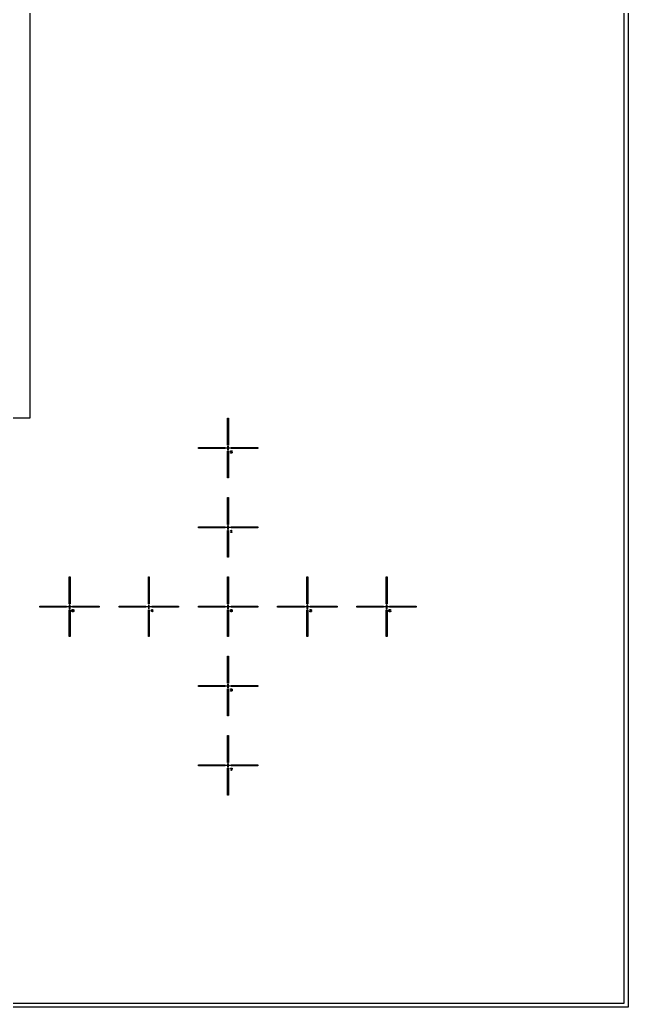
# Model space of a CAD drawing. Extents: x -10 to 10010, y -10 to 10010.
# Drawn here: x 8474 to 10010, y -10 to 2480 of the extents above; entities that cross this region are included whole.
import ezdxf

# ---------------------------------------------------------------- set-up
doc = ezdxf.new("R2010")
doc.units = 0
for name, color, linetype in [('L0D0', 1, 'CONTINUOUS'), ('L100D0', 9, 'CONTINUOUS'), ('L10D0', 8, 'CONTINUOUS'), ('L1D0', 2, 'CONTINUOUS')]:
    doc.layers.add(name, color=color, linetype=linetype)

msp = doc.modelspace()

# ---------------------------------------------------------------- linework, layer by layer
at = {"layer": 'L0D0'}
msp.add_lwpolyline([(-10, -10), (-10, 0), (0, 0), (10000, 0), (10000, 10000), (0, 10000), (0, 0), (-10, 0), (-10, 10010), (10010, 10010), (10010, -10)], close=True, dxfattribs=at)
at = {"layer": 'L100D0'}
msp.add_lwpolyline([(1475, 8500), (8500, 8500), (8500, 1475), (1475, 1475)], dxfattribs=at)
at = {"layer": 'L10D0'}
msp.add_lwpolyline([(1475, 1475), (1475, 8500), (8500, 8500), (8500, 1475)], close=True, dxfattribs=at)
at = {"layer": 'L1D0'}
for points in [[(8998.75, 1407.5), (8998.75, 1475), (9001.25, 1475), (9001.25, 1407.5)], [(8925, 1398.75), (8925, 1401.25), (8992.5, 1401.25), (8992.5, 1398.75)], [(8999.75, 1395), (8999.75, 1399.75), (8995, 1399.75), (8995, 1400.25), (8999.75, 1400.25), (8999.75, 1405), (9000.25, 1405), (9000.25, 1400.25), (9005, 1400.25), (9005, 1399.75), (9000.25, 1399.75), (9000.25, 1395)], [(9007.5, 1398.75), (9007.5, 1401.25), (9075, 1401.25), (9075, 1398.75)], [(8998.75, 1325), (8998.75, 1392.5), (9001.25, 1392.5), (9001.25, 1325)], [(9006, 1389.444), (9006, 1390.333), (9006, 1391.222), (9006, 1392.111), (9006, 1393), (9006.889, 1393), (9007.778, 1393), (9008.667, 1393), (9009.556, 1393), (9010.444, 1393), (9010.444, 1392.111), (9009.556, 1392.111), (9008.667, 1392.111), (9007.778, 1392.111), (9006.889, 1392.111), (9006.889, 1391.222), (9006.889, 1390.333), (9007.778, 1390.333), (9008.667, 1390.333), (9009.556, 1390.333), (9009.556, 1389.444), (9008.667, 1389.444), (9007.778, 1389.444), (9006.889, 1389.444)], [(9006, 1386.778), (9006, 1387.667), (9006.889, 1387.667), (9007.778, 1387.667), (9008.667, 1387.667), (9009.556, 1387.667), (9009.556, 1386.778), (9008.667, 1386.778), (9007.778, 1386.778), (9006.889, 1386.778)], [(9009.556, 1387.667), (9009.556, 1388.556), (9009.556, 1389.444), (9010.444, 1389.444), (9010.444, 1388.556), (9010.444, 1387.667)], [(8998.75, 1207.5), (8998.75, 1275), (9001.25, 1275), (9001.25, 1207.5)], [(8925, 1198.75), (8925, 1201.25), (8992.5, 1201.25), (8992.5, 1198.75)], [(8999.75, 1195), (8999.75, 1199.75), (8995, 1199.75), (8995, 1200.25), (8999.75, 1200.25), (8999.75, 1205), (9000.25, 1205), (9000.25, 1200.25), (9005, 1200.25), (9005, 1199.75), (9000.25, 1199.75), (9000.25, 1195)], [(9007.5, 1198.75), (9007.5, 1201.25), (9075, 1201.25), (9075, 1198.75)], [(8998.75, 1125), (8998.75, 1192.5), (9001.25, 1192.5), (9001.25, 1125)], [(9006.889, 1186.778), (9006.889, 1187.667), (9007.778, 1187.667), (9007.778, 1188.556), (9007.778, 1189.444), (9007.778, 1190.333), (9007.778, 1191.222), (9006.889, 1191.222), (9006.889, 1192.111), (9007.778, 1192.111), (9007.778, 1193), (9008.667, 1193), (9008.667, 1192.111), (9008.667, 1191.222), (9008.667, 1190.333), (9008.667, 1189.444), (9008.667, 1188.556), (9008.667, 1187.667), (9009.556, 1187.667), (9009.556, 1186.778), (9008.667, 1186.778), (9007.778, 1186.778)], [(8598.75, 1007.5), (8598.75, 1075), (8601.25, 1075), (8601.25, 1007.5)], [(8798.75, 1007.5), (8798.75, 1075), (8801.25, 1075), (8801.25, 1007.5)], [(8998.75, 1007.5), (8998.75, 1075), (9001.25, 1075), (9001.25, 1007.5)], [(9198.75, 1007.5), (9198.75, 1075), (9201.25, 1075), (9201.25, 1007.5)], [(9398.75, 1007.5), (9398.75, 1075), (9401.25, 1075), (9401.25, 1007.5)], [(8525, 998.75), (8525, 1001.25), (8592.5, 1001.25), (8592.5, 998.75)], [(8599.75, 995), (8599.75, 999.75), (8595, 999.75), (8595, 1000.25), (8599.75, 1000.25), (8599.75, 1005), (8600.25, 1005), (8600.25, 1000.25), (8605, 1000.25), (8605, 999.75), (8600.25, 999.75), (8600.25, 995)], [(8607.5, 998.75), (8607.5, 1001.25), (8675, 1001.25), (8675, 998.75)], [(8725, 998.75), (8725, 1001.25), (8792.5, 1001.25), (8792.5, 998.75)], [(8799.75, 995), (8799.75, 999.75), (8795, 999.75), (8795, 1000.25), (8799.75, 1000.25), (8799.75, 1005), (8800.25, 1005), (8800.25, 1000.25), (8805, 1000.25), (8805, 999.75), (8800.25, 999.75), (8800.25, 995)], [(8807.5, 998.75), (8807.5, 1001.25), (8875, 1001.25), (8875, 998.75)], [(8925, 998.75), (8925, 1001.25), (8992.5, 1001.25), (8992.5, 998.75)], [(8999.75, 995), (8999.75, 999.75), (8995, 999.75), (8995, 1000.25), (8999.75, 1000.25), (8999.75, 1005), (9000.25, 1005), (9000.25, 1000.25), (9005, 1000.25), (9005, 999.75), (9000.25, 999.75), (9000.25, 995)], [(9007.5, 998.75), (9007.5, 1001.25), (9075, 1001.25), (9075, 998.75)], [(9125, 998.75), (9125, 1001.25), (9192.5, 1001.25), (9192.5, 998.75)], [(9199.75, 995), (9199.75, 999.75), (9195, 999.75), (9195, 1000.25), (9199.75, 1000.25), (9199.75, 1005), (9200.25, 1005), (9200.25, 1000.25), (9205, 1000.25), (9205, 999.75), (9200.25, 999.75), (9200.25, 995)], [(9207.5, 998.75), (9207.5, 1001.25), (9275, 1001.25), (9275, 998.75)], [(9325, 998.75), (9325, 1001.25), (9392.5, 1001.25), (9392.5, 998.75)], [(9399.75, 995), (9399.75, 999.75), (9395, 999.75), (9395, 1000.25), (9399.75, 1000.25), (9399.75, 1005), (9400.25, 1005), (9400.25, 1000.25), (9405, 1000.25), (9405, 999.75), (9400.25, 999.75), (9400.25, 995)], [(9407.5, 998.75), (9407.5, 1001.25), (9475, 1001.25), (9475, 998.75)], [(8598.75, 925), (8598.75, 992.5), (8601.25, 992.5), (8601.25, 925)], [(8606, 990.333), (8606, 991.222), (8606, 992.111), (8606.889, 992.111), (8606.889, 991.222), (8606.889, 990.333)], [(8606, 987.667), (8606, 988.556), (8606, 989.444), (8606.889, 989.444), (8606.889, 988.556), (8606.889, 987.667)], [(8606.889, 992.111), (8606.889, 993), (8607.778, 993), (8608.667, 993), (8609.556, 993), (8609.556, 992.111), (8608.667, 992.111), (8607.778, 992.111)], [(8606.889, 989.444), (8606.889, 990.333), (8607.778, 990.333), (8608.667, 990.333), (8609.556, 990.333), (8609.556, 989.444), (8608.667, 989.444), (8607.778, 989.444)], [(8606.889, 986.778), (8606.889, 987.667), (8607.778, 987.667), (8608.667, 987.667), (8609.556, 987.667), (8609.556, 986.778), (8608.667, 986.778), (8607.778, 986.778)], [(8609.556, 990.333), (8609.556, 991.222), (8609.556, 992.111), (8610.444, 992.111), (8610.444, 991.222), (8610.444, 990.333)], [(8609.556, 987.667), (8609.556, 988.556), (8609.556, 989.444), (8610.444, 989.444), (8610.444, 988.556), (8610.444, 987.667)], [(8798.75, 925), (8798.75, 992.5), (8801.25, 992.5), (8801.25, 925)], [(8808.667, 986.778), (8808.667, 987.667), (8808.667, 988.556), (8807.778, 988.556), (8806.889, 988.556), (8806, 988.556), (8806, 989.444), (8806, 990.333), (8806.889, 990.333), (8806.889, 989.444), (8807.778, 989.444), (8808.667, 989.444), (8808.667, 990.333), (8808.667, 991.222), (8808.667, 992.111), (8807.778, 992.111), (8807.778, 993), (8808.667, 993), (8809.556, 993), (8809.556, 992.111), (8809.556, 991.222), (8809.556, 990.333), (8809.556, 989.444), (8810.444, 989.444), (8810.444, 988.556), (8809.556, 988.556), (8809.556, 987.667), (8809.556, 986.778)], [(8806.889, 990.333), (8806.889, 991.222), (8806.889, 992.111), (8807.778, 992.111), (8807.778, 991.222), (8807.778, 990.333)], [(8998.75, 925), (8998.75, 992.5), (9001.25, 992.5), (9001.25, 925)], [(9006, 987.667), (9006, 988.556), (9006, 989.444), (9006, 990.333), (9006, 991.222), (9006, 992.111), (9006.889, 992.111), (9006.889, 991.222), (9006.889, 990.333), (9006.889, 989.444), (9007.778, 989.444), (9007.778, 988.556), (9006.889, 988.556), (9006.889, 987.667)], [(9006.889, 992.111), (9006.889, 993), (9007.778, 993), (9008.667, 993), (9009.556, 993), (9009.556, 992.111), (9008.667, 992.111), (9007.778, 992.111)], [(9006.889, 986.778), (9006.889, 987.667), (9007.778, 987.667), (9008.667, 987.667), (9009.556, 987.667), (9009.556, 986.778), (9008.667, 986.778), (9007.778, 986.778)], [(9007.778, 989.444), (9007.778, 990.333), (9008.667, 990.333), (9008.667, 989.444)], [(9009.556, 987.667), (9009.556, 988.556), (9009.556, 989.444), (9009.556, 990.333), (9008.667, 990.333), (9008.667, 991.222), (9009.556, 991.222), (9009.556, 992.111), (9010.444, 992.111), (9010.444, 991.222), (9010.444, 990.333), (9010.444, 989.444), (9010.444, 988.556), (9010.444, 987.667)], [(9198.75, 925), (9198.75, 992.5), (9201.25, 992.5), (9201.25, 925)], [(9206, 991.222), (9206, 992.111), (9206.889, 992.111), (9206.889, 991.222)], [(9206, 986.778), (9206, 987.667), (9206, 988.556), (9206.889, 988.556), (9206.889, 987.667), (9207.778, 987.667), (9208.667, 987.667), (9209.556, 987.667), (9210.444, 987.667), (9210.444, 986.778), (9209.556, 986.778), (9208.667, 986.778), (9207.778, 986.778), (9206.889, 986.778)], [(9206.889, 992.111), (9206.889, 993), (9207.778, 993), (9208.667, 993), (9209.556, 993), (9209.556, 992.111), (9208.667, 992.111), (9207.778, 992.111)], [(9206.889, 988.556), (9206.889, 989.444), (9207.778, 989.444), (9208.667, 989.444), (9208.667, 988.556), (9207.778, 988.556)], [(9208.667, 989.444), (9208.667, 990.333), (9209.556, 990.333), (9209.556, 989.444)], [(9209.556, 990.333), (9209.556, 991.222), (9209.556, 992.111), (9210.444, 992.111), (9210.444, 991.222), (9210.444, 990.333)], [(9398.75, 925), (9398.75, 992.5), (9401.25, 992.5), (9401.25, 925)], [(9406, 987.667), (9406, 988.556), (9406, 989.444), (9406, 990.333), (9406, 991.222), (9406, 992.111), (9406.889, 992.111), (9406.889, 991.222), (9406.889, 990.333), (9407.778, 990.333), (9408.667, 990.333), (9409.556, 990.333), (9409.556, 989.444), (9408.667, 989.444), (9407.778, 989.444), (9406.889, 989.444), (9406.889, 988.556), (9406.889, 987.667)], [(9406.889, 992.111), (9406.889, 993), (9407.778, 993), (9408.667, 993), (9409.556, 993), (9409.556, 992.111), (9408.667, 992.111), (9407.778, 992.111)], [(9406.889, 986.778), (9406.889, 987.667), (9407.778, 987.667), (9408.667, 987.667), (9409.556, 987.667), (9409.556, 986.778), (9408.667, 986.778), (9407.778, 986.778)], [(9409.556, 987.667), (9409.556, 988.556), (9409.556, 989.444), (9410.444, 989.444), (9410.444, 988.556), (9410.444, 987.667)], [(8998.75, 807.5), (8998.75, 875), (9001.25, 875), (9001.25, 807.5)], [(8925, 798.75), (8925, 801.25), (8992.5, 801.25), (8992.5, 798.75)], [(8999.75, 795), (8999.75, 799.75), (8995, 799.75), (8995, 800.25), (8999.75, 800.25), (8999.75, 805), (9000.25, 805), (9000.25, 800.25), (9005, 800.25), (9005, 799.75), (9000.25, 799.75), (9000.25, 795)], [(9007.5, 798.75), (9007.5, 801.25), (9075, 801.25), (9075, 798.75)], [(8998.75, 725), (8998.75, 792.5), (9001.25, 792.5), (9001.25, 725)], [(9006, 792.111), (9006, 793), (9006.889, 793), (9007.778, 793), (9008.667, 793), (9009.556, 793), (9009.556, 792.111), (9008.667, 792.111), (9007.778, 792.111), (9006.889, 792.111)], [(9006, 786.778), (9006, 787.667), (9006.889, 787.667), (9007.778, 787.667), (9008.667, 787.667), (9009.556, 787.667), (9009.556, 786.778), (9008.667, 786.778), (9007.778, 786.778), (9006.889, 786.778)], [(9006.889, 789.444), (9006.889, 790.333), (9007.778, 790.333), (9008.667, 790.333), (9009.556, 790.333), (9009.556, 789.444), (9008.667, 789.444), (9007.778, 789.444)], [(9009.556, 790.333), (9009.556, 791.222), (9009.556, 792.111), (9010.444, 792.111), (9010.444, 791.222), (9010.444, 790.333)], [(9009.556, 787.667), (9009.556, 788.556), (9009.556, 789.444), (9010.444, 789.444), (9010.444, 788.556), (9010.444, 787.667)], [(8998.75, 607.5), (8998.75, 675), (9001.25, 675), (9001.25, 607.5)], [(8925, 598.75), (8925, 601.25), (8992.5, 601.25), (8992.5, 598.75)], [(8999.75, 595), (8999.75, 599.75), (8995, 599.75), (8995, 600.25), (8999.75, 600.25), (8999.75, 605), (9000.25, 605), (9000.25, 600.25), (9005, 600.25), (9005, 599.75), (9000.25, 599.75), (9000.25, 595)], [(9007.5, 598.75), (9007.5, 601.25), (9075, 601.25), (9075, 598.75)], [(8998.75, 525), (8998.75, 592.5), (9001.25, 592.5), (9001.25, 525)], [(9009.556, 590.333), (9009.556, 591.222), (9009.556, 592.111), (9008.667, 592.111), (9007.778, 592.111), (9006.889, 592.111), (9006, 592.111), (9006, 593), (9006.889, 593), (9007.778, 593), (9008.667, 593), (9009.556, 593), (9010.444, 593), (9010.444, 592.111), (9010.444, 591.222), (9010.444, 590.333)], [(9007.778, 586.778), (9007.778, 587.667), (9007.778, 588.556), (9007.778, 589.444), (9008.667, 589.444), (9008.667, 588.556), (9008.667, 587.667), (9008.667, 586.778)], [(9008.667, 589.444), (9008.667, 590.333), (9009.556, 590.333), (9009.556, 589.444)]]:
    msp.add_lwpolyline(points, close=True, dxfattribs=at)

doc.saveas('drawing.dxf')
